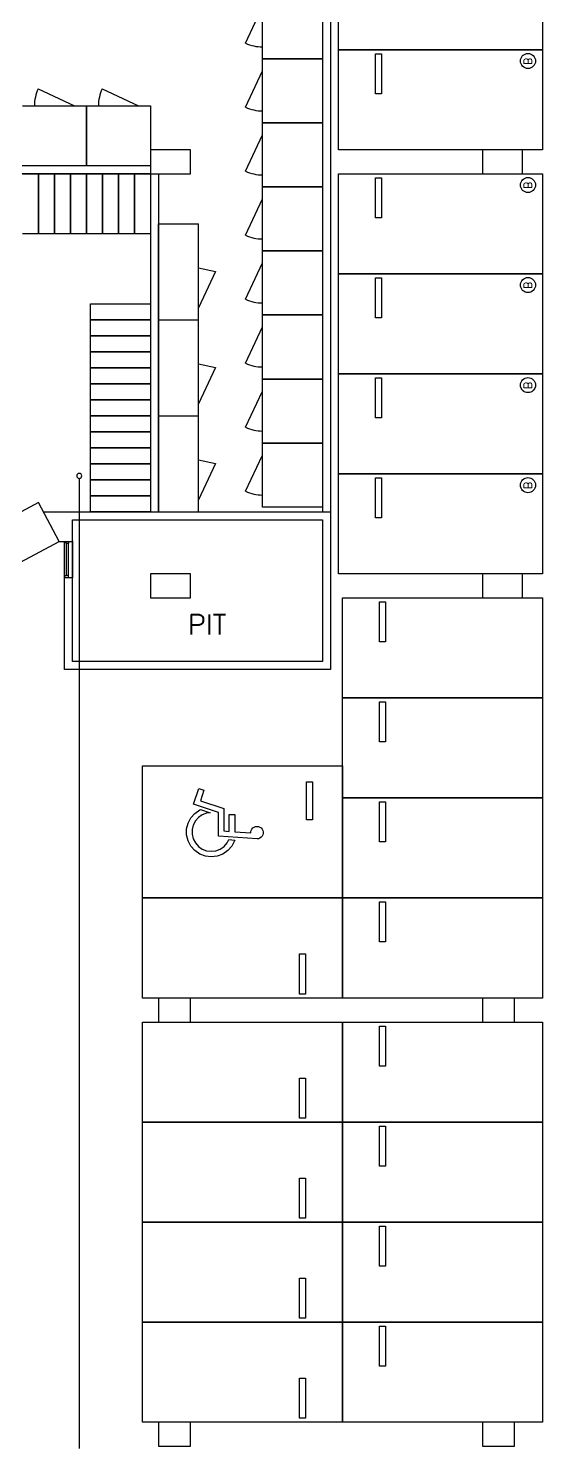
# Model space of a CAD drawing. Header units: millimetres. Extents: x -7614 to 421357, y 87385 to 341757.
# Drawn here: x 192470 to 205320, y 180966 to 216459 of the extents above; entities that cross this region are included whole.
import ezdxf
from ezdxf.enums import TextEntityAlignment as Align

# ---------------------------------------------------------------- set-up
doc = ezdxf.new("R2010")
doc.units = ezdxf.units.MM
doc.header["$LTSCALE"] = 600
doc.header["$MEASUREMENT"] = 0
doc.layers.add('e-plan', color=9, linetype='CONTINUOUS')
doc.layers.add('e-room-box', color=7, linetype='CONTINUOUS')
doc.styles.add('kiahn', font='romans.shx', dxfattribs={"bigfont": 'cadhs.shx'})

msp = doc.modelspace()

# ---------------------------------------------------------------- linework, layer by layer
at = {"layer": 'e-plan'}
for p, q in [((200020, 228645), (200020, 204377)), ((199820, 228497), (199820, 204377)), ((200220, 215927), (200220, 218427)), ((205320, 218427), (205320, 215927)), ((198320, 215697), (198320, 217297)), ((199820, 217297), (199820, 215697)), ((197898, 216091), (198320, 216997)), ((200220, 213427), (200220, 215927)), ((200220, 215927), (205320, 215927)), ((205320, 215927), (200220, 215927)), ((201145, 215827), (201295, 215827)), ((201145, 214827), (201145, 215827)), ((201295, 215827), (201295, 214827)), ((205320, 215927), (205320, 213427)), ((199820, 215697), (198320, 215697)), ((198320, 214097), (198320, 215697)), ((198320, 215697), (199820, 215697)), ((199820, 215697), (199820, 214097)), ((197898, 214491), (198320, 215397)), ((192714, 214949), (193620, 214527)), ((194314, 214949), (195220, 214527)), ((201295, 214827), (201145, 214827)), ((192320, 214527), (193920, 214527)), ((193920, 214527), (195520, 214527)), ((193920, 213027), (193920, 214527)), ((193920, 214527), (193920, 213027)), ((195520, 214527), (195520, 213027)), ((199820, 214097), (198320, 214097)), ((198320, 212497), (198320, 214097)), ((198320, 214097), (199820, 214097)), ((199820, 214097), (199820, 212497)), ((197898, 212891), (198320, 213797)), ((195720, 213427), (195720, 213427)), ((205320, 213427), (200220, 213427)), ((195520, 213027), (188570, 213027)), ((193920, 213027), (192320, 213027)), ((195520, 213027), (193920, 213027)), ((195520, 212827), (188570, 212827)), ((192320, 212827), (192720, 212827)), ((192720, 212827), (192720, 211327)), ((192720, 212827), (193120, 212827)), ((192720, 211327), (192720, 212827)), ((193120, 212827), (193520, 212827)), ((193120, 211327), (193120, 212827)), ((193120, 212827), (193120, 211327)), ((193520, 212827), (193920, 212827)), ((193520, 211327), (193520, 212827)), ((193520, 212827), (193520, 211327)), ((193920, 212827), (194320, 212827)), ((193920, 211327), (193920, 212827)), ((193920, 212827), (193920, 211327)), ((194320, 212827), (194720, 212827)), ((194320, 211327), (194320, 212827)), ((194320, 212827), (194320, 211327)), ((194720, 212827), (195120, 212827)), ((194720, 211327), (194720, 212827)), ((194720, 212827), (194720, 211327)), ((195120, 212827), (195520, 212827)), ((195120, 211327), (195120, 212827)), ((195120, 212827), (195120, 211327)), ((195520, 212827), (195520, 204377)), ((195520, 212827), (195520, 211327)), ((195720, 212827), (195720, 204377)), ((200220, 210327), (200220, 212827)), ((200220, 212827), (205320, 212827)), ((201145, 212727), (201295, 212727)), ((201145, 211727), (201145, 212727)), ((201295, 212727), (201295, 211727)), ((205320, 212827), (205320, 210327)), ((199820, 212497), (198320, 212497)), ((198320, 210897), (198320, 212497)), ((198320, 212497), (199820, 212497)), ((199820, 212497), (199820, 210897)), ((197898, 211291), (198320, 212197)), ((195720, 209177), (195720, 211577)), ((195720, 211577), (196720, 211577)), ((196720, 209177), (196720, 211577)), ((201295, 211727), (201145, 211727)), ((192720, 211327), (192320, 211327)), ((193120, 211327), (192720, 211327)), ((193520, 211327), (193120, 211327)), ((193920, 211327), (193520, 211327)), ((194320, 211327), (193920, 211327)), ((194720, 211327), (194320, 211327)), ((195120, 211327), (194720, 211327)), ((195520, 211327), (195120, 211327)), ((199820, 210897), (198320, 210897)), ((198320, 209297), (198320, 210897)), ((198320, 210897), (199820, 210897)), ((199820, 210897), (199820, 209297)), ((196720, 210477), (197143, 210383)), ((197898, 209691), (198320, 210597)), ((197143, 210383), (196720, 209477)), ((205320, 210327), (200220, 210327)), ((200220, 207827), (200220, 210327)), ((200220, 210327), (205320, 210327)), ((201145, 210227), (201295, 210227)), ((201145, 209227), (201145, 210227)), ((201295, 210227), (201295, 209227)), ((205320, 210327), (205320, 207827)), ((194020, 209177), (194020, 209577)), ((194020, 209577), (195520, 209577)), ((195520, 209577), (195520, 209177)), ((195520, 209177), (194020, 209177)), ((194020, 208777), (194020, 209177)), ((194020, 209177), (195520, 209177)), ((195520, 209177), (195520, 208777)), ((195720, 209177), (196720, 209177)), ((195720, 206777), (195720, 209177)), ((195720, 209177), (196720, 209177)), ((196720, 206777), (196720, 209177)), ((199820, 209297), (198320, 209297)), ((198320, 207697), (198320, 209297)), ((198320, 209297), (199820, 209297)), ((199820, 209297), (199820, 207697)), ((201295, 209227), (201145, 209227)), ((195520, 208777), (194020, 208777)), ((194020, 208377), (194020, 208777)), ((194020, 208777), (195520, 208777)), ((195520, 208777), (195520, 208377)), ((197898, 208091), (198320, 208997)), ((195520, 208377), (194020, 208377)), ((194020, 207977), (194020, 208377)), ((194020, 208377), (195520, 208377)), ((195520, 208377), (195520, 207977)), ((196720, 208077), (197143, 207983)), ((195520, 207977), (194020, 207977)), ((194020, 207577), (194020, 207977)), ((194020, 207977), (195520, 207977)), ((195520, 207977), (195520, 207577)), ((197143, 207983), (196720, 207077)), ((199820, 207697), (198320, 207697)), ((198320, 206097), (198320, 207697)), ((198320, 207697), (199820, 207697)), ((199820, 207697), (199820, 206097)), ((200220, 205327), (200220, 207827)), ((200220, 207827), (205320, 207827)), ((205320, 207827), (200220, 207827)), ((201145, 207727), (201295, 207727)), ((201145, 206727), (201145, 207727)), ((201295, 207727), (201295, 206727)), ((205320, 207827), (205320, 205327)), ((195520, 207577), (194020, 207577)), ((194020, 207177), (194020, 207577)), ((194020, 207577), (195520, 207577)), ((195520, 207577), (195520, 207177)), ((197898, 206491), (198320, 207397)), ((195520, 207177), (194020, 207177)), ((194020, 206777), (194020, 207177)), ((194020, 207177), (195520, 207177)), ((195520, 207177), (195520, 206777)), ((195520, 206777), (194020, 206777)), ((194020, 206377), (194020, 206777)), ((194020, 206777), (195520, 206777)), ((195520, 206777), (195520, 206377)), ((195720, 204377), (195720, 206777)), ((195720, 206777), (196720, 206777)), ((195720, 206777), (196720, 206777)), ((196720, 204377), (196720, 206777)), ((201295, 206727), (201145, 206727)), ((195520, 206377), (194020, 206377)), ((194020, 205977), (194020, 206377)), ((194020, 206377), (195520, 206377)), ((195520, 206377), (195520, 205977)), ((195520, 205977), (194020, 205977)), ((194020, 205577), (194020, 205977)), ((194020, 205977), (195520, 205977)), ((195520, 205977), (195520, 205577)), ((199820, 206097), (198320, 206097)), ((198320, 204497), (198320, 206097)), ((198320, 206097), (199820, 206097)), ((199820, 206097), (199820, 204497)), ((195520, 205577), (194020, 205577)), ((194020, 205177), (194020, 205577)), ((194020, 205577), (195520, 205577)), ((195520, 205577), (195520, 205177)), ((196720, 205677), (197143, 205583)), ((197143, 205583), (196720, 204677)), ((197898, 204891), (198320, 205797)), ((195520, 205177), (194020, 205177)), ((194020, 204777), (194020, 205177)), ((194020, 205177), (195520, 205177)), ((195520, 205177), (195520, 204777)), ((205320, 205327), (200220, 205327)), ((200220, 202827), (200220, 205327)), ((200220, 205327), (205320, 205327)), ((201145, 205227), (201295, 205227)), ((201145, 204227), (201145, 205227)), ((201295, 205227), (201295, 204227)), ((205320, 205327), (205320, 202827)), ((195520, 204777), (194020, 204777)), ((194020, 204377), (194020, 204777)), ((194020, 204777), (195520, 204777)), ((195520, 204777), (195520, 204377)), ((199820, 204497), (198320, 204497)), ((192849, 204377), (200020, 204377)), ((193570, 200637), (193570, 204177)), ((193570, 204177), (199820, 204177)), ((195520, 204377), (194020, 204377)), ((195720, 204377), (196720, 204377)), ((199820, 204177), (199820, 200637)), ((200020, 204377), (200020, 200437)), ((201295, 204227), (201145, 204227)), ((193241, 203639), (193370, 203639)), ((193370, 200437), (193370, 203639)), ((193370, 203639), (193570, 203639)), ((193370, 203639), (193470, 203639)), ((193370, 203604), (193370, 203639)), ((193370, 202774), (193370, 203604)), ((193420, 203604), (193370, 203604)), ((193420, 203589), (193420, 203604)), ((193420, 202789), (193420, 203589)), ((193470, 203589), (193420, 203589)), ((193470, 203639), (193470, 203604)), ((193470, 203604), (193470, 203589)), ((193470, 202789), (193470, 203589)), ((193570, 203649), (193570, 202729)), ((193570, 203649), (193570, 202729)), ((193570, 203649), (193570, 203649)), ((193420, 202774), (193370, 202774)), ((193370, 202774), (193370, 202739)), ((193370, 202739), (193570, 202739)), ((193370, 202739), (193470, 202739)), ((193470, 202789), (193420, 202789)), ((193420, 202789), (193420, 202774)), ((193470, 202774), (193470, 202789)), ((193470, 202739), (193470, 202774)), ((205320, 202827), (200220, 202827)), ((200320, 199727), (200320, 202227)), ((200320, 202227), (205320, 202227)), ((201245, 202127), (201395, 202127)), ((201245, 201127), (201245, 202127)), ((201395, 202127), (201395, 201127)), ((205320, 202227), (205320, 199727)), ((201395, 201127), (201245, 201127)), ((199820, 200637), (193570, 200637)), ((200020, 200437), (193370, 200437)), ((205320, 199727), (200320, 199727)), ((200320, 197227), (200320, 199727)), ((200320, 199727), (205320, 199727)), ((201245, 199627), (201395, 199627)), ((201245, 198627), (201245, 199627)), ((201395, 199627), (201395, 198627)), ((205320, 199727), (205320, 197227)), ((201395, 198627), (201245, 198627)), ((195320, 194727), (195320, 198027)), ((195320, 198027), (200320, 198027)), ((200320, 198027), (200320, 194727)), ((196596, 197068), (196727, 197461)), ((196727, 197461), (196858, 197418)), ((196858, 197418), (196771, 197155)), ((199419, 196677), (199419, 197627)), ((199419, 197627), (199569, 197627)), ((199569, 197627), (199569, 196677)), ((197218, 196861), (196596, 197068)), ((196771, 197155), (197356, 196960)), ((205320, 197227), (200320, 197227)), ((200320, 194727), (200320, 197227)), ((200320, 197227), (205320, 197227)), ((201245, 197127), (201395, 197127)), ((201245, 196127), (201245, 197127)), ((201395, 197127), (201395, 196127)), ((205320, 197227), (205320, 194727)), ((196459, 196597), (196529, 196730)), ((196529, 196730), (196628, 196842)), ((196643, 196652), (196588, 196548)), ((196628, 196842), (196752, 196928)), ((196720, 196739), (196643, 196652)), ((196816, 196805), (196720, 196739)), ((196752, 196928), (196774, 196936)), ((196774, 196936), (197011, 196857)), ((196925, 196847), (196816, 196805)), ((197011, 196857), (196925, 196847)), ((197218, 196273), (197218, 196861)), ((197356, 196960), (197356, 196402)), ((197489, 196392), (197489, 196812)), ((197489, 196812), (197627, 196812)), ((197627, 196812), (197627, 196382)), ((199569, 196677), (199419, 196677)), ((196423, 196452), (196459, 196597)), ((196423, 196302), (196423, 196452)), ((196459, 196156), (196423, 196302)), ((196588, 196548), (196560, 196435)), ((196560, 196435), (196560, 196318)), ((196560, 196318), (196588, 196205)), ((197356, 196402), (197489, 196392)), ((197627, 196382), (198032, 196354)), ((198032, 196378), (198041, 196415)), ((198032, 196354), (198032, 196378)), ((198041, 196415), (198058, 196448)), ((198058, 196448), (198083, 196476)), ((198083, 196476), (198114, 196497)), ((198114, 196497), (198149, 196510)), ((198149, 196510), (198186, 196515)), ((198186, 196515), (198223, 196510)), ((198223, 196510), (198258, 196497)), ((198258, 196497), (198289, 196476)), ((198289, 196476), (198314, 196448)), ((198314, 196448), (198331, 196415)), ((198331, 196304), (198314, 196271)), ((198331, 196415), (198340, 196378)), ((198340, 196341), (198331, 196304)), ((198340, 196378), (198340, 196341)), ((196529, 196023), (196459, 196156)), ((196628, 195911), (196529, 196023)), ((196588, 196205), (196643, 196102)), ((196643, 196102), (196720, 196015)), ((196720, 196015), (196816, 195948)), ((196816, 195948), (196925, 195907)), ((197157, 195907), (197266, 195948)), ((198186, 196204), (197218, 196273)), ((197266, 195948), (197362, 196015)), ((197362, 196015), (197439, 196102)), ((197439, 196102), (197483, 196185)), ((197553, 196023), (197453, 195911)), ((197483, 196185), (197627, 196175)), ((197623, 196156), (197553, 196023)), ((197627, 196175), (197623, 196156)), ((198223, 196208), (198186, 196204)), ((198258, 196222), (198223, 196208)), ((198289, 196243), (198258, 196222)), ((198314, 196271), (198289, 196243)), ((201395, 196127), (201245, 196127)), ((196752, 195826), (196628, 195911)), ((196892, 195773), (196752, 195826)), ((197041, 195755), (196892, 195773)), ((196925, 195907), (197041, 195893)), ((197041, 195893), (197157, 195907)), ((197190, 195773), (197041, 195755)), ((197330, 195826), (197190, 195773)), ((197453, 195911), (197330, 195826)), ((195320, 192227), (195320, 194727)), ((195320, 194727), (200320, 194727)), ((200320, 194727), (195320, 194727)), ((200320, 194727), (200320, 192227)), ((205320, 194727), (200320, 194727)), ((200320, 192227), (200320, 194727)), ((200320, 194727), (205320, 194727)), ((201245, 194627), (201395, 194627)), ((201245, 193627), (201245, 194627)), ((201395, 194627), (201395, 193627)), ((205320, 194727), (205320, 192227)), ((201395, 193627), (201245, 193627)), ((199245, 192327), (199245, 193327)), ((199245, 193327), (199395, 193327)), ((199395, 193327), (199395, 192327)), ((200320, 192227), (195320, 192227)), ((199395, 192327), (199245, 192327)), ((205320, 192227), (200320, 192227)), ((195320, 189127), (195320, 191627)), ((195320, 191627), (200320, 191627)), ((200320, 191627), (200320, 189127)), ((200320, 189127), (200320, 191627)), ((200320, 191627), (205320, 191627)), ((201245, 191527), (201395, 191527)), ((201245, 190527), (201245, 191527)), ((201395, 191527), (201395, 190527)), ((205320, 191627), (205320, 189127)), ((201395, 190527), (201245, 190527)), ((199245, 189227), (199245, 190227)), ((199245, 190227), (199395, 190227)), ((199395, 190227), (199395, 189227)), ((199395, 189227), (199245, 189227)), ((195320, 186627), (195320, 189127)), ((195320, 189127), (200320, 189127)), ((200320, 189127), (195320, 189127)), ((200320, 189127), (200320, 186627)), ((205320, 189127), (200320, 189127)), ((200320, 186627), (200320, 189127)), ((200320, 189127), (205320, 189127)), ((201245, 189027), (201395, 189027)), ((201245, 188027), (201245, 189027)), ((201395, 189027), (201395, 188027)), ((205320, 189127), (205320, 186627)), ((201395, 188027), (201245, 188027)), ((199245, 186727), (199245, 187727)), ((199245, 187727), (199395, 187727)), ((199395, 187727), (199395, 186727)), ((199395, 186727), (199245, 186727)), ((195320, 184127), (195320, 186627)), ((195320, 186627), (200320, 186627)), ((200320, 186627), (195320, 186627)), ((200320, 186627), (200320, 184127)), ((205320, 186627), (200320, 186627)), ((200320, 184127), (200320, 186627)), ((200320, 186627), (205320, 186627)), ((201245, 186527), (201395, 186527)), ((201245, 185527), (201245, 186527)), ((201395, 186527), (201395, 185527)), ((205320, 186627), (205320, 184127)), ((201395, 185527), (201245, 185527)), ((199245, 184227), (199245, 185227)), ((199245, 185227), (199395, 185227)), ((199395, 185227), (199395, 184227)), ((199395, 184227), (199245, 184227)), ((200320, 184127), (195320, 184127)), ((195320, 181627), (195320, 184127)), ((195320, 184127), (200320, 184127)), ((200320, 184127), (200320, 181627)), ((205320, 184127), (200320, 184127)), ((200320, 181627), (200320, 184127)), ((200320, 184127), (205320, 184127)), ((201245, 184027), (201395, 184027)), ((201245, 183027), (201245, 184027)), ((201395, 184027), (201395, 183027)), ((205320, 184127), (205320, 181627)), ((201395, 183027), (201245, 183027)), ((199245, 181727), (199245, 182727)), ((199245, 182727), (199395, 182727)), ((199395, 182727), (199395, 181727)), ((199395, 181727), (199245, 181727)), ((200320, 181627), (195320, 181627)), ((205320, 181627), (200320, 181627))]:
    msp.add_line(p, q, dxfattribs=at)
at = {"layer": 'e-plan', "ltscale": 0.5}
for p, q in [((196520, 213427), (195520, 213427)), ((195520, 213427), (195520, 212827)), ((196520, 212827), (196520, 213427)), ((204820, 213427), (203820, 213427)), ((203820, 213427), (203820, 212827)), ((204820, 212827), (204820, 213427)), ((195520, 212827), (196520, 212827)), ((203820, 212827), (204820, 212827)), ((192725, 204610), (191754, 204093)), ((193241, 203639), (192725, 204610)), ((192270, 203122), (193241, 203639)), ((196520, 202827), (195520, 202827)), ((195520, 202827), (195520, 202227)), ((196520, 202227), (196520, 202827)), ((204820, 202827), (203820, 202827)), ((203820, 202827), (203820, 202227)), ((204820, 202227), (204820, 202827)), ((195520, 202227), (196520, 202227)), ((203820, 202227), (204820, 202227)), ((196520, 192227), (195720, 192227)), ((195720, 192227), (195720, 191627)), ((196520, 191627), (196520, 192227)), ((204620, 192227), (203820, 192227)), ((203820, 192227), (203820, 191627)), ((204620, 191627), (204620, 192227)), ((195720, 191627), (196520, 191627)), ((203820, 191627), (204620, 191627)), ((196520, 181627), (195720, 181627)), ((195720, 181627), (195720, 181027)), ((196520, 181027), (196520, 181627)), ((204620, 181627), (203820, 181627)), ((203820, 181627), (203820, 181027)), ((204620, 181027), (204620, 181627)), ((195720, 181027), (196520, 181027)), ((203820, 181027), (204620, 181027))]:
    msp.add_line(p, q, dxfattribs=at)
at = {"layer": 'e-plan'}
for centre in [(204955, 215645), (204955, 212545), (204955, 210045), (204955, 207545), (204955, 205045)]:
    msp.add_circle(centre, 189, dxfattribs=at)
for centre, start, end in [((198320, 216997), 245, 270), ((193620, 214527), 155, 180), ((195220, 214527), 155, 180), ((198320, 215397), 245, 270), ((198320, 213797), 245, 270), ((198320, 212197), 245, 270), ((198320, 210597), 245, 270), ((198320, 208997), 245, 270), ((198320, 207397), 245, 270), ((198320, 205797), 245, 270)]:
    msp.add_arc(centre, 1000, start, end, dxfattribs=at)
at = {"layer": 'e-room-box'}
msp.add_line((193741, 205215), (193741, 180966), dxfattribs=at)
for start, end in [(90, 270), (270, 90)]:
    msp.add_arc((193741, 205277), 62.5, start, end, dxfattribs=at)

# ---------------------------------------------------------------- texts
at = {"layer": 'e-plan', "style": 'kiahn', "text_generation_flag": 4}
for p in [(204854, 215546), (204854, 212446), (204854, 209946), (204854, 207446), (204854, 204946)]:
    msp.add_text('B', height=200, rotation=90, dxfattribs=at).set_placement(p)
at = {"layer": 'e-plan', "style": 'kiahn'}
msp.add_text('PIT', height=500, dxfattribs=at).set_placement((196938, 201561), align=Align.MIDDLE_CENTER)

doc.saveas('drawing.dxf')
